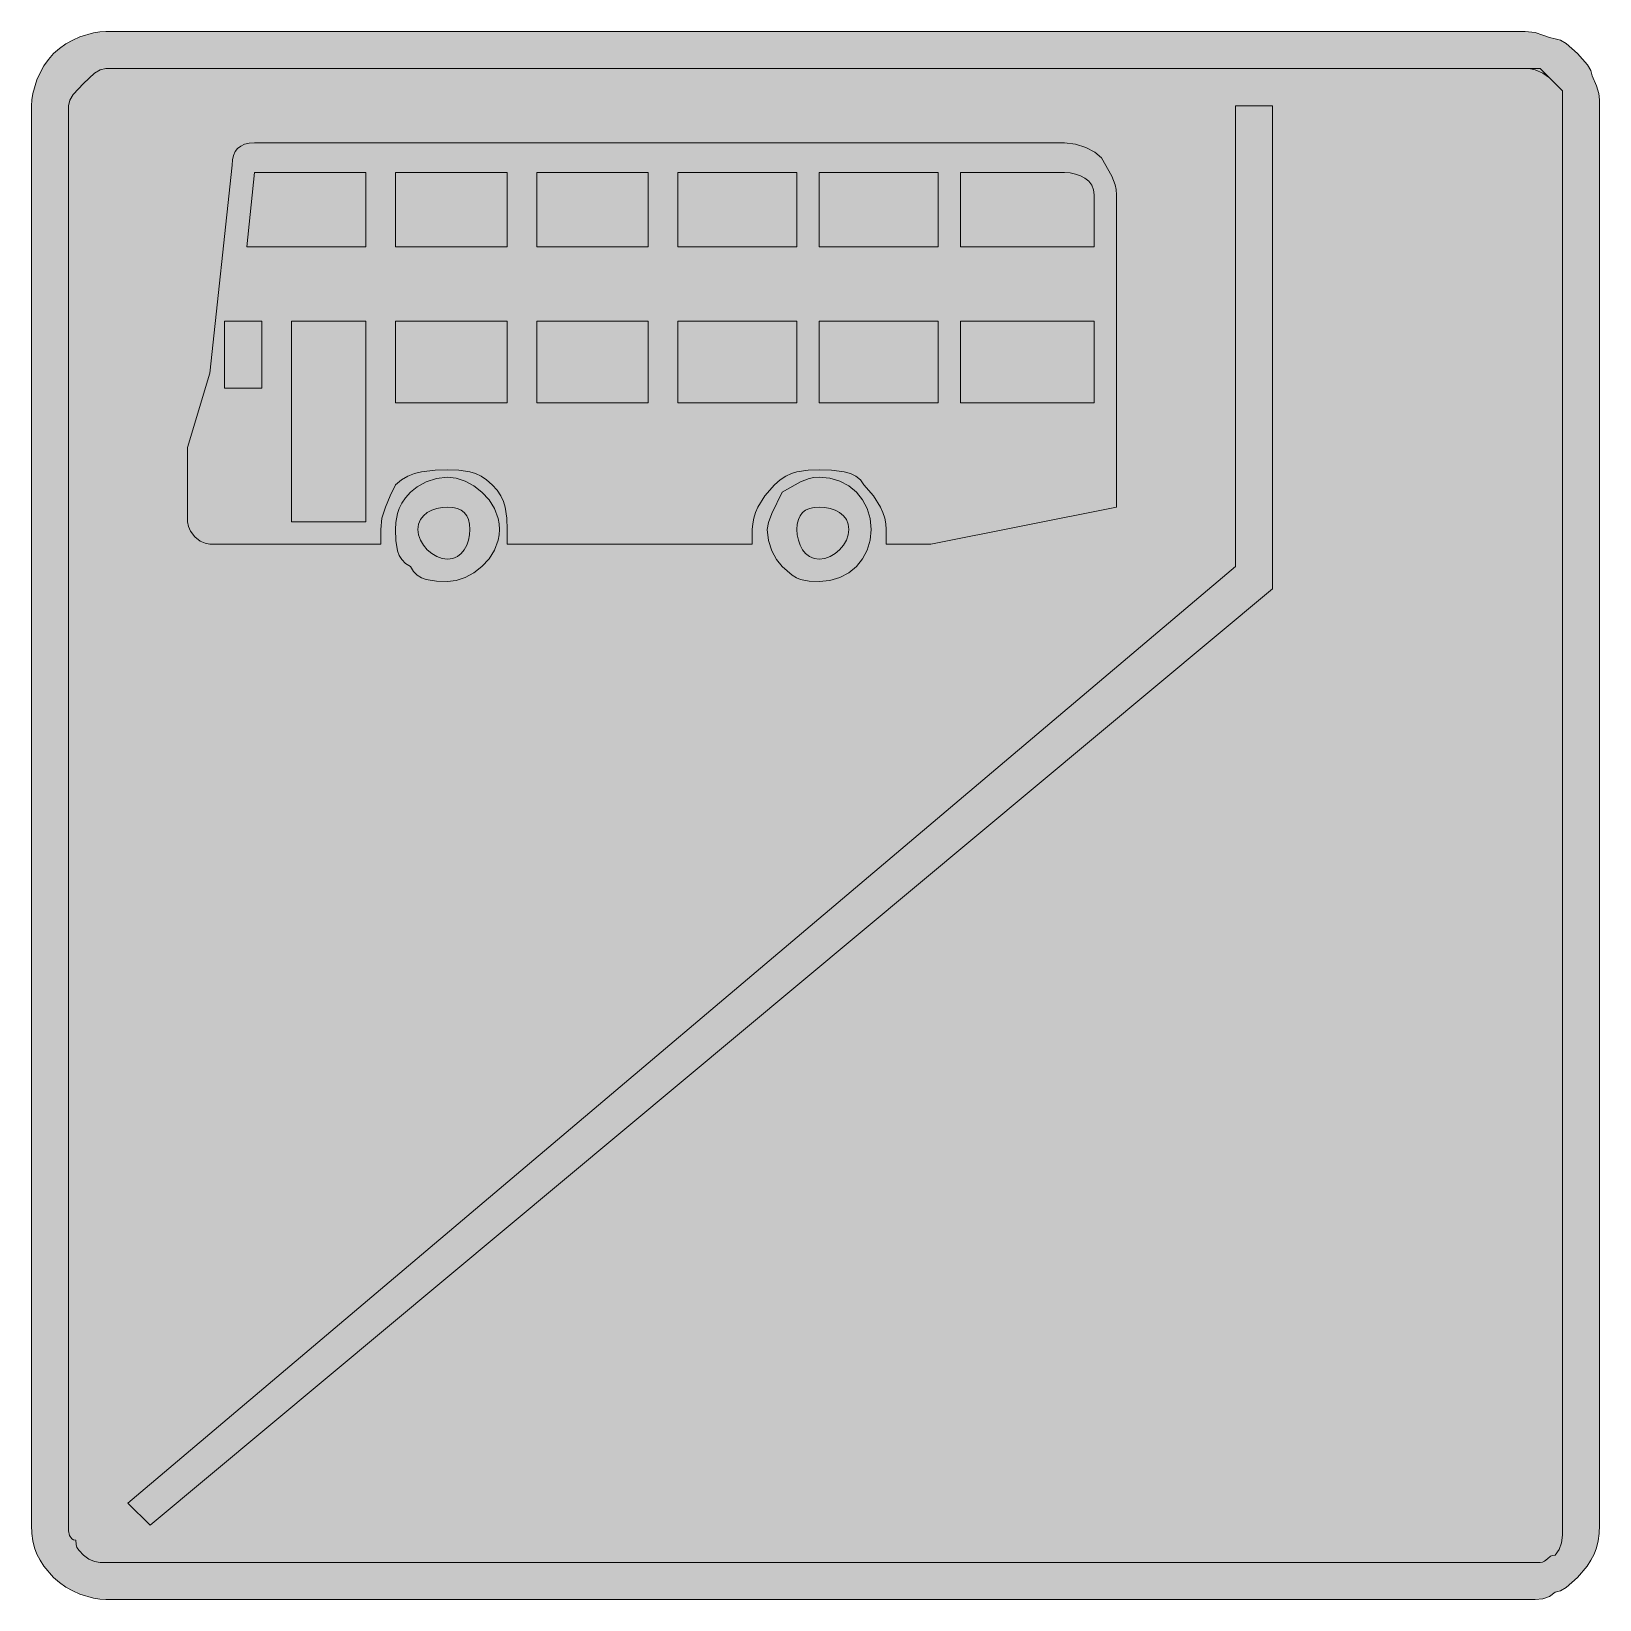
# Model space of a CAD drawing. Header units: metres. Extents: x 156 to 409, y 9 to 262.
import ezdxf

# ---------------------------------------------------------------- set-up
doc = ezdxf.new("R2010")
doc.units = ezdxf.units.M
for name, color, linetype, true_color in [('FILL_BLACK_000000', 7, 'Continuous', 0x000000), ('FILL_BLUE_0000FF', 7, 'Continuous', 0x0000ff), ('FILL_WHITE_FFFFFF', 7, 'Continuous', 0xffffff)]:
    doc.layers.add(name, color=color, linetype=linetype, true_color=true_color)

msp = doc.modelspace()

# ---------------------------------------------------------------- hatches: boundary and pattern name
at = {"layer": 'FILL_BLACK_000000', "true_color": 0x000000}
h = msp.add_hatch(color=7, dxfattribs=at)
h.dxf.hatch_style = 1
h.paths.add_polyline_path([(399.06, 261.89), (400.32, 261.48), (401.35, 261.07), (402.27, 260.88), (403.17, 260.67), (404.07, 260.13), (405.87, 258.48), (407.52, 256.68), (408.06, 255.78), (408.27, 254.88), (408.96, 253.29), (409.32, 252.03), (409.45, 251), (409.47, 250.08), (409.47, 20.88), (409.41, 19.58), (409.25, 18.39), (408.96, 17.27), (408.57, 16.23), (408.06, 15.24), (407.45, 14.3), (405.87, 12.48), (404.07, 10.83), (403.17, 10.29), (402.27, 10.08), (401.35, 9.39), (400.32, 9.03), (399.06, 8.9), (397.47, 8.88), (168.27, 8.88), (167.32, 8.94), (166.28, 9.1), (164.07, 9.78), (162.95, 10.29), (161.86, 10.9), (160.82, 11.64), (159.87, 12.48), (158.3, 14.3), (157.68, 15.24), (157.17, 16.23), (156.78, 17.27), (156.5, 18.39), (156.33, 19.58), (156.27, 20.88), (156.27, 250.08), (156.33, 251.03), (156.5, 252.07), (157.17, 254.28), (157.68, 255.4), (158.3, 256.49), (159.03, 257.53), (159.87, 258.48), (160.82, 259.32), (161.86, 260.05), (162.95, 260.67), (164.07, 261.18), (166.28, 261.85), (167.32, 262.02), (168.27, 262.08), (397.47, 262.08), (399.06, 261.89)])
h.paths.add_polyline_path([(166.47, 255.33), (164.67, 253.68), (163.02, 251.88), (162.48, 250.98), (162.27, 250.08), (162.27, 20.88), (162.29, 20), (162.42, 19.23), (162.78, 18.69), (163.07, 18.53), (163.47, 18.48), (163.49, 17.77), (163.62, 17.28), (163.98, 16.79), (164.67, 16.08), (165.57, 15.39), (166.47, 15.03), (167.37, 14.9), (168.27, 14.88), (397.47, 14.88), (399.87, 14.88), (400.27, 14.93), (400.58, 15.07), (401.07, 15.48), (401.56, 15.89), (401.87, 16.03), (402.27, 16.08), (402.96, 17), (403.32, 18.03), (403.45, 19.29), (403.47, 20.88), (403.47, 250.08), (403.47, 252.48), (402.27, 253.68), (401.35, 254.56), (400.32, 255.33), (399.06, 255.87), (398.32, 256.03), (397.47, 256.08), (168.27, 256.08), (167.37, 255.87), (166.47, 255.33)], flags=16)
at = {"layer": 'FILL_BLUE_0000FF', "true_color": 0x0000ff}
h = msp.add_hatch(color=7, dxfattribs=at)
h.dxf.hatch_style = 1
h.paths.add_polyline_path([(397.47, 256.08), (399.87, 256.08), (402.27, 253.68), (403.47, 252.48), (403.47, 250.08), (403.47, 20.88), (403.45, 19.29), (403.32, 18.03), (402.96, 17), (402.27, 16.08), (401.87, 16.03), (401.56, 15.89), (401.07, 15.48), (400.58, 15.07), (400.27, 14.93), (399.87, 14.88), (397.47, 14.88), (168.27, 14.88), (167.37, 14.9), (166.47, 15.03), (165.57, 15.39), (164.67, 16.08), (163.98, 16.79), (163.62, 17.28), (163.49, 17.77), (163.47, 18.48), (163.07, 18.53), (162.78, 18.69), (162.42, 19.23), (162.29, 20), (162.27, 20.88), (162.27, 250.08), (162.48, 250.98), (163.02, 251.88), (164.67, 253.68), (166.47, 255.33), (167.37, 255.87), (168.27, 256.08), (397.47, 256.08)])
at = {"layer": 'FILL_WHITE_FFFFFF', "true_color": 0xffffff}
h = msp.add_hatch(color=7, dxfattribs=at)
h.dxf.hatch_style = 1
h.paths.add_polyline_path([(350.67, 175.68), (350.67, 250.08), (356.67, 250.08), (356.67, 172.08), (175.47, 20.88), (171.87, 24.48), (350.67, 175.68)])
h = msp.add_hatch(color=7, dxfattribs=at)
h.dxf.hatch_style = 1
h.paths.add_polyline_path([(294.21, 182.58), (294.05, 183.48), (293.76, 184.38), (293.37, 185.28), (292.25, 187.08), (290.67, 188.88), (290.11, 189.67), (289.38, 190.27), (288.5, 190.69), (287.52, 190.98), (285.44, 191.24), (283.47, 191.28), (281.67, 191.24), (279.87, 190.98), (278.97, 190.69), (278.07, 190.27), (277.17, 189.67), (276.27, 188.88), (274.7, 187.08), (273.57, 185.28), (273.18, 184.38), (272.9, 183.48), (272.73, 182.58), (272.67, 181.68), (272.67, 179.28), (233.07, 179.28), (233.07, 181.68), (233.03, 183.48), (232.77, 185.28), (232.48, 186.18), (232.06, 187.08), (231.46, 187.98), (230.67, 188.88), (229.77, 189.67), (228.87, 190.27), (227.97, 190.69), (227.07, 190.98), (225.27, 191.24), (223.47, 191.28), (221.48, 191.24), (219.27, 190.98), (218.15, 190.69), (217.06, 190.27), (216.02, 189.67), (215.07, 188.88), (214.19, 187.08), (213.42, 185.28), (212.88, 183.48), (212.67, 181.68), (212.67, 179.28), (185.07, 179.28), (184.32, 179.43), (183.55, 179.79), (182.67, 180.48), (181.98, 181.36), (181.62, 182.13), (181.47, 182.88), (181.47, 192.48), (181.47, 194.88), (185.07, 206.88), (188.67, 240.48), (188.73, 241.32), (188.9, 242.05), (189.18, 242.67), (189.57, 243.18), (190.08, 243.57), (190.7, 243.85), (191.43, 244.02), (192.27, 244.08), (323.07, 244.08), (324.85, 243.87), (326.52, 243.33), (327.96, 242.56), (329.07, 241.68), (330.72, 238.68), (331.26, 237.29), (331.42, 236.53), (331.47, 235.68), (331.47, 185.28), (301.47, 179.28), (294.27, 179.28), (294.27, 181.68), (294.21, 182.58)])
h.paths.add_polyline_path([(327.87, 202.08), (327.87, 215.28), (306.27, 215.28), (306.27, 202.08), (327.87, 202.08)], flags=16)
h.paths.add_polyline_path([(283.47, 202.08), (302.67, 202.08), (302.67, 215.28), (283.47, 215.28), (283.47, 202.08)], flags=16)
h.paths.add_polyline_path([(260.67, 215.28), (260.67, 202.08), (279.87, 202.08), (279.87, 215.28), (260.67, 215.28)], flags=16)
h.paths.add_polyline_path([(255.87, 215.28), (237.87, 215.28), (237.87, 202.08), (255.87, 202.08), (255.87, 215.28)], flags=16)
h.paths.add_polyline_path([(233.07, 215.28), (215.07, 215.28), (215.07, 202.08), (233.07, 202.08), (233.07, 215.28)], flags=16)
h.paths.add_polyline_path([(210.27, 182.88), (210.27, 215.28), (198.27, 215.28), (198.27, 182.88), (210.27, 182.88)], flags=16)
h.paths.add_polyline_path([(187.47, 204.48), (193.47, 204.48), (193.47, 215.28), (187.47, 215.28), (187.47, 204.48)], flags=16)
h.paths.add_polyline_path([(192.27, 239.28), (191.07, 227.28), (210.27, 227.28), (210.27, 239.28), (192.27, 239.28)], flags=16)
h.paths.add_polyline_path([(233.07, 239.28), (215.07, 239.28), (215.07, 227.28), (233.07, 227.28), (233.07, 239.28)], flags=16)
h.paths.add_polyline_path([(255.87, 227.28), (255.87, 239.28), (237.87, 239.28), (237.87, 227.28), (255.87, 227.28)], flags=16)
h.paths.add_polyline_path([(260.67, 227.28), (279.87, 227.28), (279.87, 239.28), (260.67, 239.28), (260.67, 227.28)], flags=16)
h.paths.add_polyline_path([(283.47, 227.28), (302.67, 227.28), (302.67, 239.28), (283.47, 239.28), (283.47, 227.28)], flags=16)
h.paths.add_polyline_path([(327.87, 235.68), (327.76, 236.52), (327.46, 237.25), (326.98, 237.87), (326.37, 238.38), (325.64, 238.77), (324.83, 239.05), (323.97, 239.22), (323.07, 239.28), (306.27, 239.28), (306.27, 227.28), (327.87, 227.28), (327.87, 235.68)], flags=16)
h = msp.add_hatch(color=7, dxfattribs=at)
h.dxf.hatch_style = 1
h.paths.add_polyline_path([(231.66, 179.94), (231.06, 178.34), (230.16, 176.91), (229.02, 175.68), (227.71, 174.67), (226.3, 173.92), (224.86, 173.44), (223.47, 173.28), (221.69, 173.32), (220.02, 173.58), (219.26, 173.87), (218.58, 174.29), (217.97, 174.89), (217.47, 175.68), (216.68, 176.18), (216.08, 176.79), (215.66, 177.47), (215.37, 178.23), (215.11, 179.9), (215.07, 181.68), (215.11, 182.79), (215.37, 184.23), (215.66, 185.04), (216.08, 185.9), (216.68, 186.78), (217.47, 187.68), (218.58, 188.56), (220.02, 189.33), (221.69, 189.87), (223.47, 190.08), (224.86, 189.92), (226.3, 189.44), (227.71, 188.69), (229.02, 187.68), (230.16, 186.45), (231.06, 185.02), (231.66, 183.42), (231.82, 182.57), (231.87, 181.68), (231.82, 180.79), (231.66, 179.94)])
h.paths.add_polyline_path([(226.84, 183.25), (226.56, 183.87), (226.17, 184.38), (225.66, 184.77), (225.05, 185.05), (224.31, 185.22), (223.47, 185.28), (222.57, 185.22), (221.71, 185.05), (220.9, 184.77), (220.17, 184.38), (219.56, 183.87), (219.08, 183.25), (218.78, 182.52), (218.67, 181.68), (218.78, 180.78), (219.08, 179.92), (219.56, 179.11), (220.17, 178.38), (220.9, 177.77), (221.71, 177.29), (222.57, 176.99), (223.47, 176.88), (224.31, 176.99), (225.05, 177.29), (225.66, 177.77), (226.17, 178.38), (226.56, 179.11), (226.84, 179.92), (227.01, 180.78), (227.07, 181.68), (227.01, 182.52), (226.84, 183.25)], flags=16)
h = msp.add_hatch(color=7, dxfattribs=at)
h.dxf.hatch_style = 1
h.paths.add_polyline_path([(291.23, 178.34), (290.48, 176.91), (289.47, 175.68), (288.24, 174.67), (286.81, 173.92), (285.21, 173.44), (283.47, 173.28), (281.86, 173.32), (280.47, 173.58), (279.79, 173.87), (279.08, 174.29), (277.47, 175.68), (276.59, 176.79), (275.82, 178.23), (275.28, 179.9), (275.07, 181.68), (275.28, 182.79), (275.82, 184.23), (277.47, 187.68), (280.47, 189.33), (281.86, 189.87), (282.62, 190.03), (283.47, 190.08), (285.21, 189.92), (286.81, 189.44), (288.24, 188.69), (289.47, 187.68), (290.48, 186.45), (291.23, 185.02), (291.71, 183.42), (291.87, 181.68), (291.71, 179.94), (291.23, 178.34)])
h.paths.add_polyline_path([(287.86, 183.25), (287.38, 183.87), (286.77, 184.38), (286.04, 184.77), (285.23, 185.05), (284.37, 185.22), (283.47, 185.28), (282.63, 185.22), (281.9, 185.05), (281.28, 184.77), (280.77, 184.38), (280.38, 183.87), (280.1, 183.25), (279.93, 182.52), (279.87, 181.68), (279.93, 180.78), (280.1, 179.92), (280.38, 179.11), (280.77, 178.38), (281.28, 177.77), (281.9, 177.29), (282.63, 176.99), (283.47, 176.88), (284.37, 176.99), (285.23, 177.29), (286.04, 177.77), (286.77, 178.38), (287.38, 179.11), (287.86, 179.92), (288.16, 180.78), (288.27, 181.68), (288.16, 182.52), (287.86, 183.25)], flags=16)

# ---------------------------------------------------------------- linework, layer by layer
at = {"layer": 'FILL_BLACK_000000', "lineweight": 0, "true_color": 0x000000}
for points in [[(399.06, 261.89), (400.32, 261.48), (401.35, 261.07), (402.27, 260.88), (403.17, 260.67), (404.07, 260.13), (405.87, 258.48), (407.52, 256.68), (408.06, 255.78), (408.27, 254.88), (408.96, 253.29), (409.32, 252.03), (409.45, 251), (409.47, 250.08), (409.47, 20.88), (409.41, 19.58), (409.25, 18.39), (408.96, 17.27), (408.57, 16.23), (408.06, 15.24), (407.45, 14.3), (405.87, 12.48), (404.07, 10.83), (403.17, 10.29), (402.27, 10.08), (401.35, 9.39), (400.32, 9.03), (399.06, 8.9), (397.47, 8.88), (168.27, 8.88), (167.32, 8.94), (166.28, 9.1), (164.07, 9.78), (162.95, 10.29), (161.86, 10.9), (160.82, 11.64), (159.87, 12.48), (158.3, 14.3), (157.68, 15.24), (157.17, 16.23), (156.78, 17.27), (156.5, 18.39), (156.33, 19.58), (156.27, 20.88), (156.27, 250.08), (156.33, 251.03), (156.5, 252.07), (157.17, 254.28), (157.68, 255.4), (158.3, 256.49), (159.03, 257.53), (159.87, 258.48), (160.82, 259.32), (161.86, 260.05), (162.95, 260.67), (164.07, 261.18), (166.28, 261.85), (167.32, 262.02), (168.27, 262.08), (397.47, 262.08)], [(166.47, 255.33), (164.67, 253.68), (163.02, 251.88), (162.48, 250.98), (162.27, 250.08), (162.27, 20.88), (162.29, 20), (162.42, 19.23), (162.78, 18.69), (163.07, 18.53), (163.47, 18.48), (163.49, 17.77), (163.62, 17.28), (163.98, 16.79), (164.67, 16.08), (165.57, 15.39), (166.47, 15.03), (167.37, 14.9), (168.27, 14.88), (397.47, 14.88), (399.87, 14.88), (400.27, 14.93), (400.58, 15.07), (401.07, 15.48), (401.56, 15.89), (401.87, 16.03), (402.27, 16.08), (402.96, 17), (403.32, 18.03), (403.45, 19.29), (403.47, 20.88), (403.47, 250.08), (403.47, 252.48), (402.27, 253.68), (401.35, 254.56), (400.32, 255.33), (399.06, 255.87), (398.32, 256.03), (397.47, 256.08), (168.27, 256.08), (167.37, 255.87)]]:
    msp.add_lwpolyline(points, close=True, dxfattribs=at)
at = {"layer": 'FILL_BLUE_0000FF', "lineweight": 0, "true_color": 0x0000ff}
msp.add_lwpolyline([(397.47, 256.08), (399.87, 256.08), (402.27, 253.68), (403.47, 252.48), (403.47, 250.08), (403.47, 20.88), (403.45, 19.29), (403.32, 18.03), (402.96, 17), (402.27, 16.08), (401.87, 16.03), (401.56, 15.89), (401.07, 15.48), (400.58, 15.07), (400.27, 14.93), (399.87, 14.88), (397.47, 14.88), (168.27, 14.88), (167.37, 14.9), (166.47, 15.03), (165.57, 15.39), (164.67, 16.08), (163.98, 16.79), (163.62, 17.28), (163.49, 17.77), (163.47, 18.48), (163.07, 18.53), (162.78, 18.69), (162.42, 19.23), (162.29, 20), (162.27, 20.88), (162.27, 250.08), (162.48, 250.98), (163.02, 251.88), (164.67, 253.68), (166.47, 255.33), (167.37, 255.87), (168.27, 256.08)], close=True, dxfattribs=at)
at = {"layer": 'FILL_WHITE_FFFFFF', "lineweight": 0, "true_color": 0xffffff}
for points in [[(350.67, 175.68), (350.67, 250.08), (356.67, 250.08), (356.67, 172.08), (175.47, 20.88), (171.87, 24.48)], [(231.66, 179.94), (231.06, 178.34), (230.16, 176.91), (229.02, 175.68), (227.71, 174.67), (226.3, 173.92), (224.86, 173.44), (223.47, 173.28), (221.69, 173.32), (220.02, 173.58), (219.26, 173.87), (218.58, 174.29), (217.97, 174.89), (217.47, 175.68), (216.68, 176.18), (216.08, 176.79), (215.66, 177.47), (215.37, 178.23), (215.11, 179.9), (215.07, 181.68), (215.11, 182.79), (215.37, 184.23), (215.66, 185.04), (216.08, 185.9), (216.68, 186.78), (217.47, 187.68), (218.58, 188.56), (220.02, 189.33), (221.69, 189.87), (223.47, 190.08), (224.86, 189.92), (226.3, 189.44), (227.71, 188.69), (229.02, 187.68), (230.16, 186.45), (231.06, 185.02), (231.66, 183.42), (231.82, 182.57), (231.87, 181.68), (231.82, 180.79)], [(291.23, 178.34), (290.48, 176.91), (289.47, 175.68), (288.24, 174.67), (286.81, 173.92), (285.21, 173.44), (283.47, 173.28), (281.86, 173.32), (280.47, 173.58), (279.79, 173.87), (279.08, 174.29), (277.47, 175.68), (276.59, 176.79), (275.82, 178.23), (275.28, 179.9), (275.07, 181.68), (275.28, 182.79), (275.82, 184.23), (277.47, 187.68), (280.47, 189.33), (281.86, 189.87), (282.62, 190.03), (283.47, 190.08), (285.21, 189.92), (286.81, 189.44), (288.24, 188.69), (289.47, 187.68), (290.48, 186.45), (291.23, 185.02), (291.71, 183.42), (291.87, 181.68), (291.71, 179.94)], [(226.84, 183.25), (226.56, 183.87), (226.17, 184.38), (225.66, 184.77), (225.05, 185.05), (224.31, 185.22), (223.47, 185.28), (222.57, 185.22), (221.71, 185.05), (220.9, 184.77), (220.17, 184.38), (219.56, 183.87), (219.08, 183.25), (218.78, 182.52), (218.67, 181.68), (218.78, 180.78), (219.08, 179.92), (219.56, 179.11), (220.17, 178.38), (220.9, 177.77), (221.71, 177.29), (222.57, 176.99), (223.47, 176.88), (224.31, 176.99), (225.05, 177.29), (225.66, 177.77), (226.17, 178.38), (226.56, 179.11), (226.84, 179.92), (227.01, 180.78), (227.07, 181.68), (227.01, 182.52)], [(287.86, 183.25), (287.38, 183.87), (286.77, 184.38), (286.04, 184.77), (285.23, 185.05), (284.37, 185.22), (283.47, 185.28), (282.63, 185.22), (281.9, 185.05), (281.28, 184.77), (280.77, 184.38), (280.38, 183.87), (280.1, 183.25), (279.93, 182.52), (279.87, 181.68), (279.93, 180.78), (280.1, 179.92), (280.38, 179.11), (280.77, 178.38), (281.28, 177.77), (281.9, 177.29), (282.63, 176.99), (283.47, 176.88), (284.37, 176.99), (285.23, 177.29), (286.04, 177.77), (286.77, 178.38), (287.38, 179.11), (287.86, 179.92), (288.16, 180.78), (288.27, 181.68), (288.16, 182.52)]]:
    msp.add_lwpolyline(points, close=True, dxfattribs=at)
at = {"layer": 'FILL_WHITE_FFFFFF', "lineweight": 0, "true_color": 0x0000ff}
for points in [[(294.21, 182.58), (294.05, 183.48), (293.76, 184.38), (293.37, 185.28), (292.25, 187.08), (290.67, 188.88), (290.11, 189.67), (289.38, 190.27), (288.5, 190.69), (287.52, 190.98), (285.44, 191.24), (283.47, 191.28), (281.67, 191.24), (279.87, 190.98), (278.97, 190.69), (278.07, 190.27), (277.17, 189.67), (276.27, 188.88), (274.7, 187.08), (273.57, 185.28), (273.18, 184.38), (272.9, 183.48), (272.73, 182.58), (272.67, 181.68), (272.67, 179.28), (233.07, 179.28), (233.07, 181.68), (233.03, 183.48), (232.77, 185.28), (232.48, 186.18), (232.06, 187.08), (231.46, 187.98), (230.67, 188.88), (229.77, 189.67), (228.87, 190.27), (227.97, 190.69), (227.07, 190.98), (225.27, 191.24), (223.47, 191.28), (221.48, 191.24), (219.27, 190.98), (218.15, 190.69), (217.06, 190.27), (216.02, 189.67), (215.07, 188.88), (214.19, 187.08), (213.42, 185.28), (212.88, 183.48), (212.67, 181.68), (212.67, 179.28), (185.07, 179.28), (184.32, 179.43), (183.55, 179.79), (182.67, 180.48), (181.98, 181.36), (181.62, 182.13), (181.47, 182.88), (181.47, 192.48), (181.47, 194.88), (185.07, 206.88), (188.67, 240.48), (188.73, 241.32), (188.9, 242.05), (189.18, 242.67), (189.57, 243.18), (190.08, 243.57), (190.7, 243.85), (191.43, 244.02), (192.27, 244.08), (323.07, 244.08), (324.85, 243.87), (326.52, 243.33), (327.96, 242.56), (329.07, 241.68), (330.72, 238.68), (331.26, 237.29), (331.42, 236.53), (331.47, 235.68), (331.47, 185.28), (301.47, 179.28), (294.27, 179.28), (294.27, 181.68)], [(192.27, 239.28), (191.07, 227.28), (210.27, 227.28), (210.27, 239.28)], [(233.07, 239.28), (215.07, 239.28), (215.07, 227.28), (233.07, 227.28)], [(255.87, 227.28), (255.87, 239.28), (237.87, 239.28), (237.87, 227.28)], [(260.67, 227.28), (279.87, 227.28), (279.87, 239.28), (260.67, 239.28)], [(283.47, 227.28), (302.67, 227.28), (302.67, 239.28), (283.47, 239.28)], [(327.87, 235.68), (327.76, 236.52), (327.46, 237.25), (326.98, 237.87), (326.37, 238.38), (325.64, 238.77), (324.83, 239.05), (323.97, 239.22), (323.07, 239.28), (306.27, 239.28), (306.27, 227.28), (327.87, 227.28)], [(187.47, 204.48), (193.47, 204.48), (193.47, 215.28), (187.47, 215.28)], [(210.27, 182.88), (210.27, 215.28), (198.27, 215.28), (198.27, 182.88)], [(233.07, 215.28), (215.07, 215.28), (215.07, 202.08), (233.07, 202.08)], [(255.87, 215.28), (237.87, 215.28), (237.87, 202.08), (255.87, 202.08)], [(260.67, 215.28), (260.67, 202.08), (279.87, 202.08), (279.87, 215.28)], [(283.47, 202.08), (302.67, 202.08), (302.67, 215.28), (283.47, 215.28)], [(327.87, 202.08), (327.87, 215.28), (306.27, 215.28), (306.27, 202.08)]]:
    msp.add_lwpolyline(points, close=True, dxfattribs=at)

doc.saveas('drawing.dxf')
